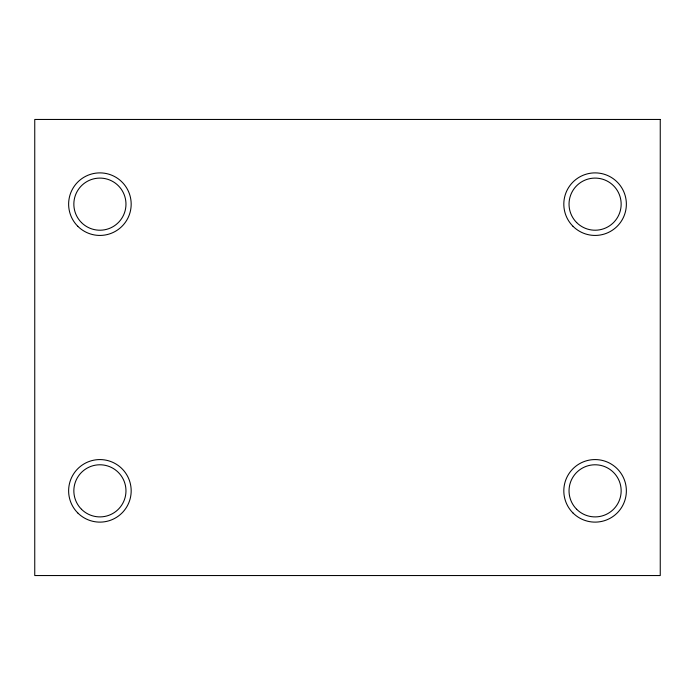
<?xml version="1.0" encoding="UTF-8"?>
<svg xmlns="http://www.w3.org/2000/svg" width="695" height="695" viewBox="0 0 695 695"><rect width="100%" height="100%" fill="white"/><g stroke="black" fill="none" stroke-linecap="round" stroke-linejoin="round"><path stroke-width="1.04" d="M660.25 119.453L34.75 119.453L34.75 575.547L660.25 575.547L660.25 119.453M572.975 226.275A31.275 31.275 0 0 0 625.3 212.253A31.275 31.275 0 0 0 586.997 173.95A31.275 31.275 0 0 0 572.975 226.275M572.975 512.962A31.275 31.275 0 0 0 625.3 498.941A31.275 31.275 0 0 0 586.997 460.637A31.275 31.275 0 0 0 572.975 512.962M77.788 512.962A31.275 31.275 0 0 0 130.113 498.941A31.275 31.275 0 0 0 91.81 460.637A31.275 31.275 0 0 0 77.788 512.962M77.788 226.275A31.275 31.275 0 0 0 130.113 212.253A31.275 31.275 0 0 0 91.81 173.95A31.275 31.275 0 0 0 77.788 226.275M81.48 509.27A26.062 26.062 0 0 0 125.083 497.585A26.062 26.062 0 0 0 93.165 465.667A26.062 26.062 0 0 0 81.48 509.27M576.668 222.582A26.062 26.062 0 0 0 620.27 210.898A26.062 26.062 0 0 0 588.352 178.98A26.062 26.062 0 0 0 576.668 222.582M81.48 222.582A26.062 26.062 0 0 0 125.083 210.898A26.062 26.062 0 0 0 93.165 178.98A26.062 26.062 0 0 0 81.48 222.582M576.668 509.27A26.062 26.062 0 0 0 620.27 497.585A26.062 26.062 0 0 0 588.352 465.667A26.062 26.062 0 0 0 576.668 509.27"/></g></svg>
